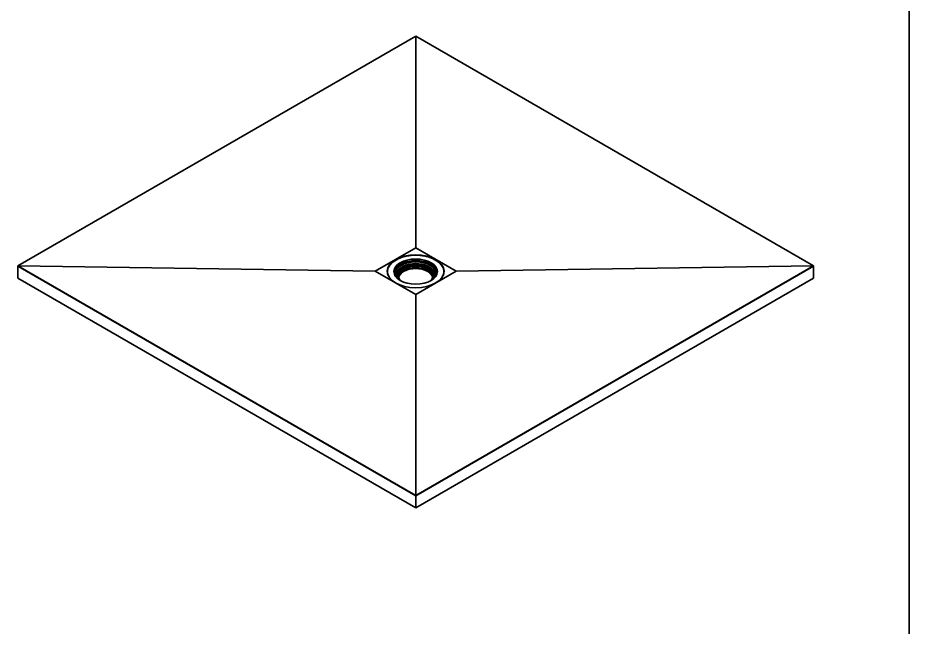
# Model space of a CAD drawing. Header units: millimetres. Extents: x 136 to 4000, y 200 to 5740.
# Drawn here: x 2416 to 4000, y 1441 to 2524 of the extents above; entities that cross this region are included whole.
import ezdxf

# ---------------------------------------------------------------- set-up
doc = ezdxf.new("R2010")
doc.units = ezdxf.units.MM
doc.header["$LTSCALE"] = 20
doc.layers.add('_Sichtbarkanten', color=7, linetype='Continuous', lineweight=35)
doc.layers.add('Rahmen (ISO)', color=7, linetype='Continuous', lineweight=35)

# ---------------------------------------------------------------- blocks, each defined once
blk = doc.blocks.new('Ränder Wedi_hoch')
at = {"layer": 'Rahmen (ISO)'}
blk.add_line((200, 287), (200, 10), dxfattribs=at)

msp = doc.modelspace()

# ---------------------------------------------------------------- linework, layer by layer
at = {"layer": '_Sichtbarkanten'}
for p, q in [((2415.795720014842, 2083.465911509252), (3122.871889487702, 2491.696528291978)), ((3122.871889487702, 2491.696528291978), (3829.948058960561, 2083.465911509252)), ((3122.871889487702, 2491.696528291978), (3122.871889487702, 2115.572834935577)), ((3050.762306246087, 2073.940347639879), (3122.871889487702, 2115.572834935577)), ((3122.871889487702, 2115.572834935577), (3194.981472729316, 2073.940347639879)), ((2415.765108301154, 2082.785727266596), (2415.795720014842, 2083.465911509252)), ((3122.871889487702, 1674.537436802733), (2415.765108301154, 2082.785727266596)), ((2415.765108301154, 2082.785727266596), (2415.765108301154, 2061.692898925963)), ((3122.871889487702, 1675.235294726527), (2415.795720014842, 2083.465911509252)), ((2415.795720014842, 2083.465911509252), (3050.762306246087, 2073.940347639879)), ((3829.948058960561, 2083.465911509252), (3122.871889487702, 1675.235294726527)), ((3829.978670674249, 2082.785727266596), (3122.871889487702, 1674.537436802733)), ((3829.948058960561, 2083.465911509252), (3194.981472729316, 2073.940347639879)), ((3829.978670674249, 2082.785727266596), (3829.948058960561, 2083.465911509252)), ((3829.978670674249, 2082.785727266596), (3829.978670674249, 2061.692898925963)), ((3122.871889487702, 1653.4446084621), (2415.765108301154, 2061.692898925963)), ((3122.871889487702, 2032.307860344181), (3050.762306246087, 2073.940347639879)), ((3072.705222821035, 2072.715602768487), (3072.705222821035, 2073.25993382244)), ((3090.238556154368, 2065.725444320882), (3090.238556154368, 2066.727961175017)), ((3194.981472729316, 2073.940347639879), (3122.871889487702, 2032.307860344181)), ((3829.978670674249, 2061.692898925963), (3122.871889487702, 1653.4446084621)), ((3155.505222821035, 2065.725444320881), (3155.505222821035, 2066.727961175017)), ((3173.038556154369, 2072.715602768487), (3173.038556154369, 2073.259933822439)), ((3122.871889487702, 1675.235294726527), (3122.871889487702, 2032.307860344181)), ((3122.871889487702, 1674.537436802733), (3122.871889487702, 1675.235294726527)), ((3122.871889487702, 1674.537436802733), (3122.871889487702, 1653.4446084621))]:
    msp.add_line(p, q, dxfattribs=at)
for centre, major_axis, ratio, start_param, end_param in [((3122.871889487702, 2073.25993382244), (50.16666666666674, -1.540434446667405e-13), 0.5773502691896267, 5.855646522484889, 9.852316745464169), ((3122.871889487702, 2072.987768295463), (-38.30000000000005, 1.137978600240786e-13), 0.5773502691896267, 2.360536686613, 7.064241274156386), ((3122.871889487702, 2070.266113025704), (37.16666666666673, -1.158795281952507e-13), 0.5773502691896267, 6.101523588282064, 9.606439679666911), ((3122.871889487702, 2069.993947498728), (-36.83333333333337, 1.117161918529064e-13), 0.5773502691896266, 2.921742639459172, 6.503035321310219), ((3122.871889487702, 2070.266113025704), (38.30000000000004, -1.167468899332391e-13), 0.5773502691896268, 0.06157997227364997, 3.080012681316154), ((3122.871889487701, 2071.626940660584), (-50.66666666666566, 6.938893903907228e-16), 0.5773502691896258, 6.077930574986159, 6.243632839828011), ((3122.871889487702, 2067.787313149247), (34.16666666666665, -1.082467449009528e-13), 0.5773502691896267, 5.920464306779039, 9.78749896116992), ((3122.871889487702, 2069.177450917801), (36.83333333333337, -1.133641791550843e-13), 0.5773502691896266, 0.01919864854965989, 3.122394005040127), ((3122.871889487702, 2066.727961175017), (32.63333333333338, -1.02695629777827e-13), 0.5773502691896267, 5.869595892154512, 9.838367375794462), ((3122.871889487702, 2065.877683478696), (31.00226680058982, -9.992007221626408e-14), 0.5773502691896268, 5.800997883883909, 9.90696538406505), ((3122.871889487702, 2066.5247735378), (34.16666666666663, -1.054711873393899e-13), 0.577350269189627, 0.03200716355503364, 3.109585490034752), ((3122.871889487702, 2064.931668696976), (30.33333333333335, -9.298117831235686e-14), 0.5773502691896267, 5.887174682716179, 9.820788585232773), ((3122.871889487702, 2062.373312743403), (30.33333333333334, -9.436895709313832e-14), 0.5773502691896268, 0.07310690340318528, 3.068485750186619), ((3122.871889487702, 2061.692898925963), (-30, -8.673617379884035e-16), 0.5773502691896258, 3.175343437729417, 6.249434523039941), ((3122.871889487702, 2061.311867188197), (29.99999999999999, 5.204170427930421e-16), 0.577350269189626, 0.05105555707674354, 3.090537096513029), ((3122.871889487701, 2071.626940660584), (50.66666666666695, -5.377642775528102e-15), 0.577350269189626, 0.0395524673515753, 0.2052547321933862), ((3122.871889487702, 2072.715602768487), (-50.16666666666654, 2.665344830036539e-13), 0.5773502691896265, 0, 0.2174436002322633), ((3122.871889487702, 2065.725444320882), (-32.63333333333328, 9.658670339893543e-14), 0.5773502691896268, 5.620504062164833e-15, 0.3014258656042781), ((3122.871889487702, 2065.725444320882), (32.63333333333349, -7.28583859910259e-14), 0.5773502691896268, 5.981759441575321, 6.28318530717959), ((3122.871889487702, 2072.715602768487), (50.16666666666618, -1.491862189340054e-13), 0.5773502691896268, 6.065741706947358, 6.283185307179592)]:
    msp.add_ellipse(centre, major_axis=major_axis, ratio=ratio, start_param=start_param, end_param=end_param, dxfattribs=at)
for centre, major_axis, ratio in [((3122.871889487702, 2073.940347639879), (50.66666666666667, -3.022582184541989e-12), 0.5773502691896258), ((3122.871889487702, 2073.25993382244), (38.6333333333334, -1.193489751472043e-13), 0.5773502691896267)]:
    msp.add_ellipse(centre, major_axis=major_axis, ratio=ratio, dxfattribs=at)

# ---------------------------------------------------------------- block references
at = {"xscale": 20, "yscale": 20, "zscale": 20}
msp.add_blockref('Ränder Wedi_hoch', (0, 0), dxfattribs=at)

doc.saveas('drawing.dxf')
